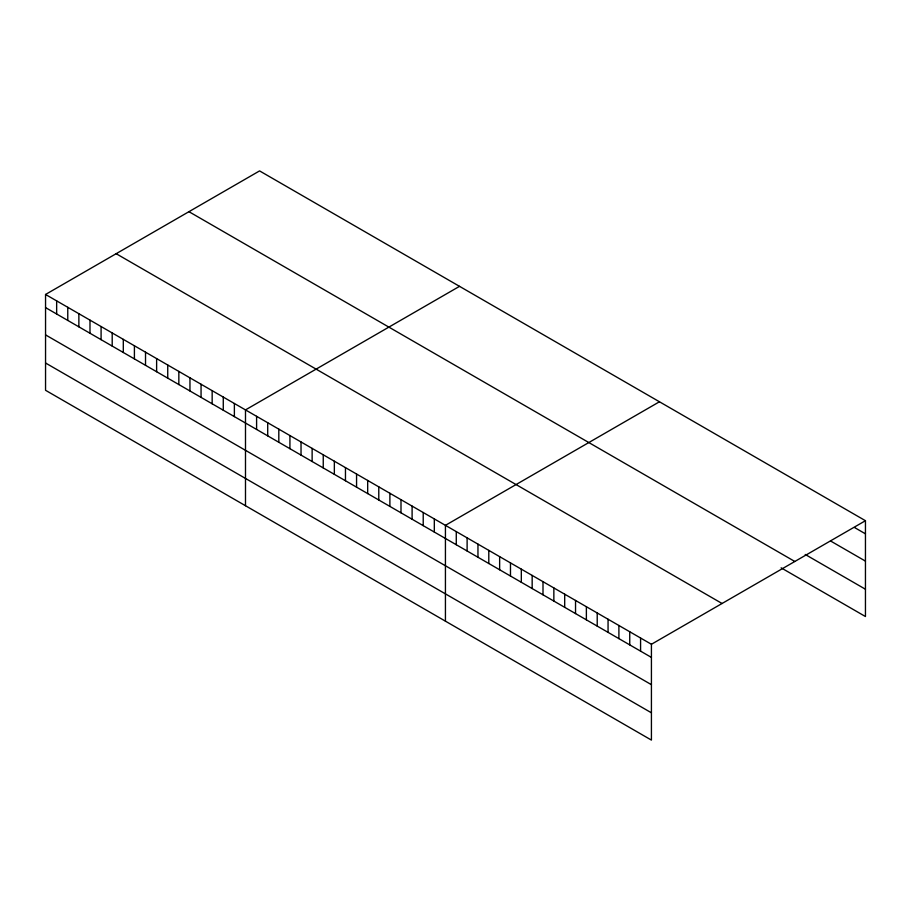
<?xml version="1.0" encoding="UTF-8"?>
<svg xmlns="http://www.w3.org/2000/svg" width="911" height="911" viewBox="0 0 911 911"><rect width="100%" height="100%" fill="white"/><g stroke="black" fill="none" stroke-linecap="round" stroke-linejoin="round"><path stroke-width="1.37" d="M45.55 294.469L651.422 644.271L651.422 740.096L45.55 390.295L45.55 294.469L259.578 170.904L865.45 520.705L865.45 616.531L781.126 567.838M459.508 286.339L245.492 409.904L245.492 505.73M659.45 401.774L445.433 525.34L445.433 621.154M651.422 644.271L865.45 520.705M854.609 527.571L865.45 533.835M830.513 540.952L865.45 561.119M805.222 554.469L865.45 589.235M188.941 211.682L794.825 561.483M116.175 253.702L722.059 603.492M45.55 307.599L651.422 657.4M45.55 334.895L651.422 684.685M45.55 362.999L651.422 712.801M640.581 638.019L640.581 651.137M629.74 631.756L629.74 644.886M618.899 625.493L618.899 638.622M608.058 619.241L608.058 632.359M597.217 612.978L597.217 626.108M586.377 606.715L586.377 619.844M575.536 600.451L575.536 613.581M564.695 594.2L564.695 607.33M553.854 587.937L553.854 601.066M543.002 581.673L543.002 594.803M532.161 575.422L532.161 588.552M521.32 569.159L521.32 582.288M510.479 562.896L510.479 576.025M499.638 556.644L499.638 569.762M488.797 550.381L488.797 563.51M477.956 544.118L477.956 557.247M467.115 537.866L467.115 550.984M456.274 531.603L456.274 544.732M434.319 518.928L434.319 532.058M423.216 512.517L423.216 525.647M412.102 506.106L412.102 519.236M400.999 499.695L400.999 512.813M389.885 493.272L389.885 506.402M378.782 486.861L378.782 499.991M367.68 480.45L367.68 493.58M356.565 474.039L356.565 487.169M345.463 467.628L345.463 480.757M334.348 461.217L334.348 474.335M323.246 454.794L323.246 467.924M312.131 448.383L312.131 461.513M301.029 441.972L301.029 455.101M289.926 435.56L289.926 448.69M278.812 429.149L278.812 442.279M267.709 422.738L267.709 435.857M256.595 416.316L256.595 429.445M234.378 403.493L234.378 416.623M223.275 397.082L223.275 410.212M212.161 390.671L212.161 403.801M201.058 384.26L201.058 397.378M189.955 377.837L189.955 390.967M178.841 371.426L178.841 384.556M167.738 365.015L167.738 378.145M156.624 358.604L156.624 371.734M145.521 352.193L145.521 365.322M134.407 345.781L134.407 358.911M123.304 339.37L123.304 352.489M112.201 332.948L112.201 346.078M101.087 326.537L101.087 339.666M89.984 320.125L89.984 333.255M78.87 313.714L78.87 326.844M67.767 307.303L67.767 320.433M56.653 300.892L56.653 314.01"/></g></svg>
